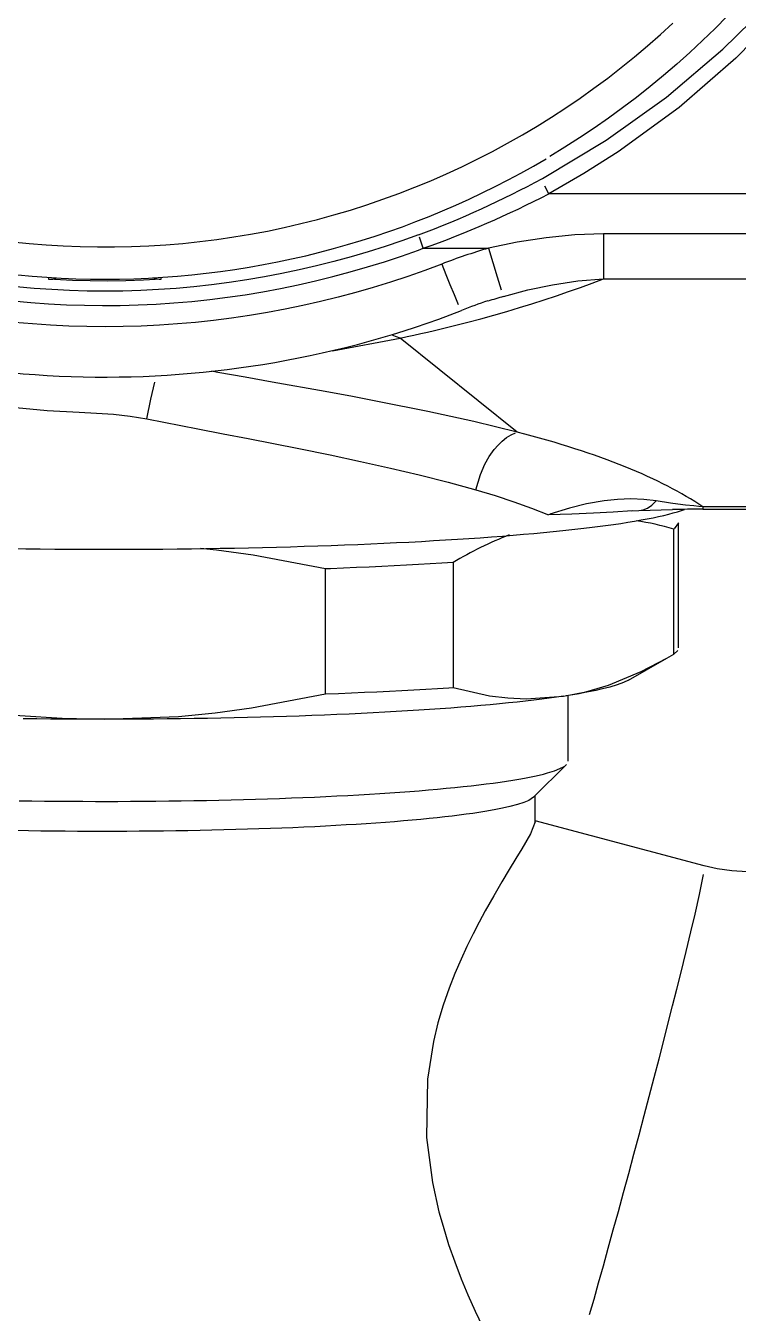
# Model space of a CAD drawing. Header units: millimetres. Extents: x 441156 to 441876, y 4514765 to 4515211.
# Drawn here: x 441489.5925 to 441489.6733, y 4515046.7742 to 4515046.9202 of the extents above; entities that cross this region are included whole.
import ezdxf

# ---------------------------------------------------------------- set-up
doc = ezdxf.new("R2010")
doc.units = ezdxf.units.MM
doc.layers.add('Terminale_sfiato', color=7, linetype='Continuous')

msp = doc.modelspace()

# ---------------------------------------------------------------- linework, layer by layer
at = {"layer": 'Terminale_sfiato', "color": 254, "linetype": 'Continuous'}
for p, q in [((441489.7795003175, 4515046.901143648), (441489.6517955023, 4515046.901143648)), ((441489.6922559945, 4515046.896592384), (441489.6579998803, 4515046.896592384)), ((441489.6579998803, 4515046.896592384), (441489.6579998803, 4515046.891498951)), ((441489.6375668214, 4515046.894966393), (441489.6449543486, 4515046.894966393)), ((441489.5950799588, 4515046.891691867), (441489.5951203015, 4515046.89145268)), ((441489.6078803334, 4515046.89145268), (441489.6079209477, 4515046.891693478)), ((441489.6579998803, 4515046.891498951), (441489.6922559945, 4515046.891498951)), ((441489.6272672226, 4515046.883352377), (441489.6349467455, 4515046.884778875)), ((441489.6481997188, 4515046.874109318), (441489.6349467455, 4515046.884778875)), ((441489.6612113079, 4515046.865191001), (441489.6619832804, 4515046.865238634)), ((441489.6619794672, 4515046.865238423), (441489.6658052841, 4515046.865343518)), ((441489.6922559945, 4515046.865657832), (441489.669223725, 4515046.865657832)), ((441489.669223725, 4515046.865657832), (441489.669223725, 4515046.865384911)), ((441489.669223725, 4515046.865384736), (441489.6922559945, 4515046.865384736)), ((441489.6659618417, 4515046.848950733), (441489.6659618417, 4515046.863123095)), ((441489.6665003175, 4515046.849678429), (441489.6665003175, 4515046.86385079)), ((441489.6265003175, 4515046.844449084), (441489.6265003175, 4515046.858621445)), ((441489.6409618417, 4515046.859349141), (441489.6409618417, 4515046.84517678)), ((441489.6608074328, 4515046.846010235), (441489.6651649751, 4515046.848487547)), ((441489.6651527997, 4515046.848480625), (441489.6659618417, 4515046.848950733)), ((441489.6540003175, 4515046.836840715), (441489.6540003175, 4515046.844271017)), ((441489.6500633864, 4515046.83273326), (441489.6537990071, 4515046.836440396)), ((441489.6502503175, 4515046.829942623), (441489.6502503175, 4515046.832918766)), ((441489.6693944513, 4515046.824960324), (441489.6502503175, 4515046.830070459))]:
    msp.add_line(p, q, dxfattribs=at)
for points in [[(441489.651063991, 4515046.902885257, 0), (441489.6582904953, 4515046.907210668, 0), (441489.6651184475, 4515046.912109551, 0), (441489.6715036042, 4515046.917550694, 0), (441489.674727102, 4515046.920676546, 0), (441489.6778114525, 4515046.923949367, 0), (441489.6831497673, 4515046.930403383, 0), (441489.6879260184, 4515046.937286909, 0), (441489.6921066037, 4515046.944557013, 0), (441489.6940912582, 4515046.948596622, 0), (441489.6958950803, 4515046.952734915, 0), (441489.6987257141, 4515046.960586094, 0), (441489.7008895829, 4515046.968665742, 0), (441489.7023689679, 4515046.976917764, 0), (441489.7028766616, 4515046.981403311, 0), (441489.7031821342, 4515046.985921875, 0), (441489.7032165412, 4515046.994096718, 0), (441489.7025802637, 4515047.002317268, 0), (441489.7012816431, 4515047.010440067, 0), (441489.7012286028, 4515047.010701324, 0)], [(441489.6720109796, 4515046.921296574, 0), (441489.6706216457, 4515046.919891392, 0), (441489.6692040999, 4515046.918514457, 0), (441489.6677589205, 4515046.91716633, 0), (441489.6662866974, 4515046.915847562, 0), (441489.6647880317, 4515046.914558692, 0), (441489.6632635349, 4515046.913300246, 0), (441489.6617138293, 4515046.912072737, 0), (441489.6601395473, 4515046.910876665, 0), (441489.6585413315, 4515046.90971252, 0), (441489.6569198343, 4515046.908580777, 0), (441489.6552757176, 4515046.907481898, 0), (441489.6536096521, 4515046.90641633, 0), (441489.6519223182, 4515046.905384508, 0), (441489.6514957774, 4515046.90513101, 0)], [(441489.6789369431, 4515046.922598896, 0), (441489.6729884142, 4515046.916504974, 0), (441489.6665439553, 4515046.910924335, 0), (441489.6596451491, 4515046.905892157, 0), (441489.6557755687, 4515046.903432087, 0), (441489.6517955023, 4515046.901143648, 0)], [(441489.5909728415, 4515046.895696387, 0), (441489.5929018261, 4515046.895499861, 0), (441489.5948344695, 4515046.895343014, 0), (441489.5967699494, 4515046.895225913, 0), (441489.5987074422, 4515046.895148609, 0), (441489.6006461234, 4515046.895111134, 0), (441489.6025851681, 4515046.895113504, 0), (441489.6045237512, 4515046.895155719, 0), (441489.6064610477, 4515046.895237759, 0), (441489.6083962333, 4515046.895359591, 0), (441489.6103284846, 4515046.895521161, 0), (441489.6122569793, 4515046.895722402, 0), (441489.6141808968, 4515046.895963229, 0), (441489.6160994185, 4515046.896243538, 0), (441489.6180117279, 4515046.89656321, 0), (441489.6199170115, 4515046.89692211, 0), (441489.6218144583, 4515046.897320083, 0), (441489.623703261, 4515046.897756962, 0), (441489.625582616, 4515046.89823256, 0), (441489.6274517234, 4515046.898746675, 0), (441489.6293097879, 4515046.899299088, 0), (441489.631156019, 4515046.899889564, 0), (441489.632989631, 4515046.900517852, 0), (441489.6348098436, 4515046.901183684, 0), (441489.6366158823, 4515046.901886778, 0), (441489.6384069786, 4515046.902626833, 0), (441489.6401823704, 4515046.903403535, 0), (441489.6419413021, 4515046.904216554, 0), (441489.6436830254, 4515046.905065544, 0), (441489.6454067991, 4515046.905950142, 0), (441489.6471118897, 4515046.906869974, 0), (441489.6487975715, 4515046.907824647, 0), (441489.6504631275, 4515046.908813754, 0), (441489.6521078488, 4515046.909836877, 0), (441489.6537310355, 4515046.910893578, 0), (441489.655331997, 4515046.911983409, 0), (441489.6569100519, 4515046.913105906, 0), (441489.658464529, 4515046.91426059, 0), (441489.6599947665, 4515046.915446971, 0), (441489.6615001134, 4515046.916664544, 0), (441489.6629799293, 4515046.91791279, 0), (441489.6644335843, 4515046.919191179, 0), (441489.6658604598, 4515046.920499166, 0)], [(441489.6517955023, 4515046.901143648, 0), (441489.651769618, 4515046.90118742, 0), (441489.6517437653, 4515046.901231674, 0), (441489.6517179756, 4515046.901276357, 0), (441489.6516922803, 4515046.901321413, 0), (441489.6516667109, 4515046.901366789, 0), (441489.6516412983, 4515046.901412428, 0), (441489.6516160736, 4515046.901458276, 0), (441489.6515910675, 4515046.901504275, 0), (441489.6515663105, 4515046.901550371, 0), (441489.6515418327, 4515046.901596507, 0), (441489.651517664, 4515046.901642627, 0), (441489.6514938337, 4515046.901688674, 0), (441489.6514703711, 4515046.901734593, 0), (441489.6514473045, 4515046.901780328, 0), (441489.6514246622, 4515046.901825822, 0), (441489.6514024716, 4515046.901871021, 0), (441489.65138076, 4515046.90191587, 0), (441489.6513595536, 4515046.901960312, 0), (441489.6513388783, 4515046.902004296, 0), (441489.6513187594, 4515046.902047766, 0), (441489.6512992213, 4515046.902090671, 0), (441489.6512802879, 4515046.902132958, 0), (441489.6512619822, 4515046.902174574, 0), (441489.6512443264, 4515046.902215471, 0), (441489.6512273423, 4515046.902255597, 0), (441489.6512110503, 4515046.902294904, 0), (441489.6511954704, 4515046.902333343, 0), (441489.6511806215, 4515046.902370869, 0), (441489.6511665218, 4515046.902407436, 0), (441489.6511531883, 4515046.902442998, 0), (441489.6511406375, 4515046.902477513, 0), (441489.6511288845, 4515046.902510938, 0), (441489.6511179436, 4515046.902543233, 0), (441489.6511078283, 4515046.902574359, 0), (441489.6510985508, 4515046.902604276, 0), (441489.6510901225, 4515046.90263295, 0), (441489.6510825534, 4515046.902660345, 0), (441489.6510758531, 4515046.902686427, 0), (441489.6510700295, 4515046.902711166, 0), (441489.6510650898, 4515046.90273453, 0), (441489.65106104, 4515046.902756493, 0), (441489.651057885, 4515046.902777025, 0), (441489.6510556287, 4515046.902796103, 0), (441489.6510542738, 4515046.902813703, 0), (441489.651053822, 4515046.902829804, 0), (441489.6510542738, 4515046.902844386, 0), (441489.6510556287, 4515046.902857432, 0), (441489.651057885, 4515046.902868926, 0), (441489.65106104, 4515046.902878853, 0), (441489.651063991, 4515046.902885257, 0)], [(441489.6370421957, 4515046.896494518, 0), (441489.635146692, 4515046.895810709, 0), (441489.6332379429, 4515046.895164499, 0), (441489.6313166996, 4515046.894556142, 0), (441489.6293837184, 4515046.893985878, 0), (441489.6274397603, 4515046.89345393, 0), (441489.6254855905, 4515046.892960508, 0), (441489.6235219786, 4515046.892505808, 0), (441489.6215496973, 4515046.892090007, 0), (441489.6195695231, 4515046.891713269, 0), (441489.6175822357, 4515046.891375743, 0), (441489.6155886172, 4515046.891077561, 0), (441489.6135894526, 4515046.890818842, 0), (441489.6115855289, 4515046.890599686, 0), (441489.6095776349, 4515046.89042018, 0), (441489.6075665611, 4515046.890280395, 0), (441489.6055530992, 4515046.890180386, 0), (441489.6035380418, 4515046.890120191, 0), (441489.6015221822, 4515046.890099836, 0), (441489.5995063141, 4515046.890119327, 0), (441489.5974912309, 4515046.890178657, 0), (441489.595477726, 4515046.890277804, 0), (441489.5934665919, 4515046.890416726, 0), (441489.5914586206, 4515046.890595371, 0)], [(441489.6375668214, 4515046.894966393, 0), (441489.6375485094, 4515046.895015327, 0), (441489.6375119747, 4515046.895113437, 0), (441489.6374757072, 4515046.895211467, 0), (441489.6374577289, 4515046.895260302, 0), (441489.6374398836, 4515046.895308939, 0), (441489.6374221929, 4515046.895357318, 0), (441489.6374046784, 4515046.89540538, 0), (441489.6373873615, 4515046.895453067, 0), (441489.6373702632, 4515046.895500319, 0), (441489.6373534044, 4515046.895547081, 0), (441489.6373368056, 4515046.895593294, 0), (441489.637320487, 4515046.895638903, 0), (441489.6373044685, 4515046.895683851, 0), (441489.6372887698, 4515046.895728085, 0), (441489.6372734097, 4515046.89577155, 0), (441489.6372584071, 4515046.895814193, 0), (441489.6372437803, 4515046.895855963, 0), (441489.6372295471, 4515046.895896808, 0), (441489.6372157247, 4515046.895936679, 0), (441489.6372023302, 4515046.895975527, 0), (441489.6371893797, 4515046.896013306, 0), (441489.6371768891, 4515046.896049967, 0), (441489.6371648735, 4515046.896085468, 0), (441489.6371533477, 4515046.896119765, 0), (441489.6371423256, 4515046.896152815, 0), (441489.6371318207, 4515046.896184579, 0), (441489.6371218457, 4515046.89621502, 0), (441489.637112413, 4515046.896244098, 0), (441489.6371035338, 4515046.896271777, 0), (441489.637095219, 4515046.896298027, 0), (441489.6370874789, 4515046.896322813, 0), (441489.6370803228, 4515046.896346105, 0), (441489.6370737593, 4515046.896367876, 0), (441489.6370677967, 4515046.896388099, 0), (441489.6370624419, 4515046.896406749, 0), (441489.6370577017, 4515046.896423804, 0), (441489.6370535818, 4515046.896439241, 0), (441489.6370500872, 4515046.896453044, 0), (441489.6370472221, 4515046.896465195, 0), (441489.6370449901, 4515046.896475679, 0), (441489.6370433939, 4515046.896484484, 0), (441489.6370424354, 4515046.896491598, 0), (441489.6370421957, 4515046.896494518, 0)], [(441489.6579998803, 4515046.896592384, 0), (441489.6547384973, 4515046.896481375, 0), (441489.6514771144, 4515046.896162719, 0), (441489.648204558, 4515046.895651657, 0), (441489.6449543486, 4515046.894966393, 0)], [(441489.5910730822, 4515046.889003925, 0), (441489.5930953826, 4515046.88881916, 0), (441489.5951209435, 4515046.888674108, 0), (441489.5971489793, 4515046.888568828, 0), (441489.5991787032, 4515046.888503359, 0), (441489.6012093278, 4515046.888477726, 0), (441489.6032400652, 4515046.88849194, 0), (441489.6052701276, 4515046.888545995, 0), (441489.6072987277, 4515046.88863987, 0), (441489.6093250783, 4515046.88877353, 0), (441489.6113483933, 4515046.888946921, 0), (441489.6133678877, 4515046.889159977, 0), (441489.6153827782, 4515046.889412614, 0), (441489.6173922831, 4515046.889704735, 0), (441489.6193956228, 4515046.890036227, 0), (441489.6213920201, 4515046.890406962, 0), (441489.6233807005, 4515046.890816794, 0), (441489.6253608925, 4515046.891265566, 0), (441489.627331828, 4515046.891753103, 0), (441489.6292927422, 4515046.892279216, 0), (441489.6312428745, 4515046.8928437, 0), (441489.6331814684, 4515046.893446338, 0), (441489.6351077717, 4515046.894086895, 0), (441489.6370210372, 4515046.894765122, 0), (441489.6375668214, 4515046.894966393, 0)], [(441489.6449543486, 4515046.894966393, 0), (441489.6450146688, 4515046.894757907, 0), (441489.6450749155, 4515046.894550338, 0), (441489.6451350153, 4515046.894343941, 0), (441489.645194895, 4515046.894138965, 0), (441489.6452544816, 4515046.893935661, 0), (441489.6453137026, 4515046.893734276, 0), (441489.6453724858, 4515046.893535057, 0), (441489.6454307595, 4515046.893338244, 0), (441489.6454884527, 4515046.893144079, 0), (441489.6455454953, 4515046.892952799, 0), (441489.6456018176, 4515046.892764634, 0), (441489.6456573511, 4515046.892579817, 0), (441489.6457120281, 4515046.892398571, 0), (441489.645765782, 4515046.892221116, 0), (441489.6458185473, 4515046.89204767, 0), (441489.6458702597, 4515046.891878444, 0), (441489.6459208562, 4515046.891713643, 0), (441489.6459702751, 4515046.891553469, 0), (441489.6460184563, 4515046.891398117, 0), (441489.646065341, 4515046.891247776, 0), (441489.6461108722, 4515046.89110263, 0), (441489.6461549943, 4515046.890962854, 0), (441489.6461976536, 4515046.89082862, 0), (441489.6462387982, 4515046.89070009, 0), (441489.6462783778, 4515046.890577422, 0), (441489.6463163443, 4515046.890460765, 0), (441489.6463526515, 4515046.890350261, 0), (441489.646387255, 4515046.890246045, 0), (441489.6464201127, 4515046.890148243, 0), (441489.6464511846, 4515046.890056975, 0), (441489.6464804329, 4515046.889972352, 0), (441489.6465078219, 4515046.889894478, 0), (441489.6465333182, 4515046.889823446, 0), (441489.6465568907, 4515046.889759344, 0), (441489.6465785109, 4515046.88970225, 0), (441489.6465981522, 4515046.889652233, 0), (441489.6466157908, 4515046.889609354, 0), (441489.6466314052, 4515046.889573665, 0), (441489.6466449763, 4515046.889545211, 0), (441489.6466564877, 4515046.889524024, 0), (441489.6466659253, 4515046.889510132, 0), (441489.6466691243, 4515046.889506615, 0)], [(441489.5483604672, 4515046.893756838, 0), (441489.5511719471, 4515046.89181139, 0), (441489.5537546052, 4515046.890151806, 0), (441489.5564829609, 4515046.888522566, 0), (441489.5593733302, 4515046.886927925, 0), (441489.5623640203, 4515046.885412931, 0), (441489.5656561088, 4515046.88389662, 0), (441489.5690897516, 4515046.882476538, 0), (441489.5716141788, 4515046.881533989, 0), (441489.5742037232, 4515046.880653721, 0), (441489.5768553641, 4515046.879841174, 0), (441489.5795645512, 4515046.879101682, 0), (441489.5823271557, 4515046.878440314, 0), (441489.5851373964, 4515046.877861774, 0), (441489.5882542925, 4515046.877329775, 0), (441489.5914125207, 4515046.876906564, 0), (441489.5949744427, 4515046.876567995, 0), (441489.5985626598, 4515046.876373957, 0)], [(441489.6396610413, 4515046.8931819, 0), (441489.637738469, 4515046.892460377, 0), (441489.6358021605, 4515046.891776278, 0), (441489.6338528499, 4515046.891129862, 0), (441489.6318912761, 4515046.890521373, 0), (441489.6299181825, 4515046.889951043, 0), (441489.6279343171, 4515046.889419087, 0), (441489.6259404318, 4515046.888925708, 0), (441489.6239372825, 4515046.888471092, 0), (441489.6219256285, 4515046.888055413, 0), (441489.6199062321, 4515046.887678826, 0), (441489.617879859, 4515046.887341475, 0), (441489.6158472772, 4515046.887043488, 0), (441489.6138092572, 4515046.886784979, 0), (441489.6117665715, 4515046.886566044, 0), (441489.6097199942, 4515046.886386766, 0), (441489.6076703014, 4515046.886247215, 0), (441489.6056182698, 4515046.886147442, 0), (441489.6035646773, 4515046.886087486, 0), (441489.6015103023, 4515046.886067369, 0), (441489.5994559235, 4515046.886087099, 0), (441489.5974023196, 4515046.886146667, 0), (441489.5953502691, 4515046.886246054, 0), (441489.5933005497, 4515046.886385219, 0), (441489.5912539386, 4515046.88656411, 0)], [(441489.6396610413, 4515046.8931819, 0), (441489.6397399208, 4515046.892979646, 0), (441489.6398187042, 4515046.892778303, 0), (441489.6398972954, 4515046.892578114, 0), (441489.639975599, 4515046.892379325, 0), (441489.6400535192, 4515046.892182177, 0), (441489.6401309612, 4515046.89198691, 0), (441489.6402078307, 4515046.891793764, 0), (441489.640284034, 4515046.891602973, 0), (441489.6403594784, 4515046.891414768, 0), (441489.6404340717, 4515046.89122938, 0), (441489.6405077233, 4515046.891047035, 0), (441489.6405803433, 4515046.890867954, 0), (441489.6406518433, 4515046.890692357, 0), (441489.6407221361, 4515046.890520456, 0), (441489.6407911362, 4515046.890352461, 0), (441489.6408587594, 4515046.890188578, 0), (441489.6409249234, 4515046.890029005, 0), (441489.6409895475, 4515046.889873936, 0), (441489.6410525531, 4515046.889723562, 0), (441489.6411138633, 4515046.889578065, 0), (441489.6411734035, 4515046.889437621, 0), (441489.6412311011, 4515046.889302405, 0), (441489.6412868858, 4515046.889172577, 0), (441489.6413406897, 4515046.889048299, 0), (441489.6413924471, 4515046.88892972, 0), (441489.6414420952, 4515046.888816985, 0), (441489.6414895733, 4515046.888710232, 0), (441489.6415348236, 4515046.888609591, 0), (441489.641577791, 4515046.888515184, 0), (441489.6416184231, 4515046.888427126, 0), (441489.6416566704, 4515046.888345526, 0), (441489.6416924864, 4515046.888270481, 0), (441489.6417258274, 4515046.888202083, 0), (441489.6417566528, 4515046.888140417, 0), (441489.641784925, 4515046.888085555, 0), (441489.6418106096, 4515046.888037568, 0), (441489.6418336752, 4515046.887996511, 0), (441489.6418540938, 4515046.887962435, 0), (441489.6418718405, 4515046.887935382, 0), (441489.6418868937, 4515046.887915386, 0), (441489.6418992351, 4515046.887902469, 0), (441489.6419088495, 4515046.887896648, 0), (441489.6419137319, 4515046.887896711, 0)], [(441489.6078803334, 4515046.89145268, 0), (441489.6058691111, 4515046.891346347, 0), (441489.6038561657, 4515046.891279821, 0), (441489.601842291, 4515046.891253132, 0), (441489.5998282815, 4515046.891266291, 0), (441489.5978149315, 4515046.89131929, 0), (441489.595803035, 4515046.89141211, 0), (441489.5951203015, 4515046.89145268, 0)], [(441489.6349467455, 4515046.884778875, 0), (441489.635731036, 4515046.884945102, 0), (441489.6365116757, 4515046.885114674, 0), (441489.6372886047, 4515046.885287542, 0), (441489.6380617649, 4515046.885463653, 0), (441489.6388311, 4515046.88564296, 0), (441489.6395965551, 4515046.885825409, 0), (441489.6403580778, 4515046.886010949, 0), (441489.6411156169, 4515046.886199528, 0), (441489.6418691233, 4515046.886391095, 0), (441489.6426185494, 4515046.886585596, 0), (441489.6441049805, 4515046.88698319, 0), (441489.6455745667, 4515046.887391884, 0), (441489.6470269929, 4515046.88781125, 0), (441489.6484619718, 4515046.88824086, 0), (441489.6498792443, 4515046.888680282, 0), (441489.6512785782, 4515046.889129087, 0), (441489.6526597679, 4515046.889586846, 0), (441489.6540226345, 4515046.890053133, 0), (441489.655367024, 4515046.890527525, 0), (441489.6566928076, 4515046.891009603, 0), (441489.6579998803, 4515046.891498951, 0)], [(441489.6466691243, 4515046.889506615, 0), (441489.6494263039, 4515046.890243866, 0), (441489.6522273648, 4515046.890838727, 0), (441489.6550919824, 4515046.891269417, 0), (441489.6579998803, 4515046.891498951, 0)], [(441489.6349467455, 4515046.884778875, 0), (441489.6345404375, 4515046.884933157, 0), (441489.6341346245, 4515046.885063948, 0), (441489.6338260932, 4515046.885147728, 0)], [(441489.5986165158, 4515046.880432487, 0), (441489.5986170164, 4515046.880229805, 0), (441489.5986170547, 4515046.88002147, 0), (441489.5986166307, 4515046.879807737, 0), (441489.598615745, 4515046.879588866, 0), (441489.5986143985, 4515046.879365123, 0), (441489.598612593, 4515046.879136782, 0), (441489.5986103307, 4515046.878904121, 0), (441489.5986076142, 4515046.878667423, 0), (441489.598604447, 4515046.878426976, 0), (441489.5986008329, 4515046.878183072, 0), (441489.5985967762, 4515046.877936011, 0), (441489.5985922819, 4515046.877686093, 0), (441489.5985873555, 4515046.87743362, 0), (441489.5985820031, 4515046.877178904, 0), (441489.598576231, 4515046.876922252, 0), (441489.5985700464, 4515046.876663976, 0), (441489.5985634568, 4515046.876404394, 0), (441489.5985626598, 4515046.876373957, 0)], [(441489.6062424244, 4515046.875617126, 0), (441489.6062899243, 4515046.875873022, 0), (441489.6063380057, 4515046.876127652, 0), (441489.6063866101, 4515046.876380708, 0), (441489.6064356783, 4515046.87663188, 0), (441489.6064851503, 4515046.876880863, 0), (441489.606534966, 4515046.877127352, 0), (441489.6065850648, 4515046.877371049, 0), (441489.6066353854, 4515046.877611656, 0), (441489.6066858667, 4515046.877848879, 0), (441489.6067364471, 4515046.87808243, 0), (441489.606787065, 4515046.878312024, 0), (441489.6068376589, 4515046.878537382, 0), (441489.6068881668, 4515046.878758228, 0), (441489.6069385274, 4515046.878974295, 0), (441489.6069886793, 4515046.879185318, 0), (441489.6070385614, 4515046.879391041, 0), (441489.607088113, 4515046.879591213, 0), (441489.6071372736, 4515046.879785589, 0), (441489.6071859833, 4515046.879973934, 0), (441489.6072341829, 4515046.880156017, 0), (441489.6072818136, 4515046.880331618, 0), (441489.6073288173, 4515046.880500521, 0), (441489.607335595, 4515046.880524506, 0)], [(441489.6481997188, 4515046.874109318, 0), (441489.6432908225, 4515046.875313979, 0), (441489.638072486, 4515046.87646267, 0), (441489.6325791108, 4515046.877569394, 0), (441489.6295389925, 4515046.878149853, 0), (441489.6264372886, 4515046.87872522, 0), (441489.6204464837, 4515046.879804718, 0), (441489.6173779275, 4515046.88034873, 0), (441489.6143056426, 4515046.880891706, 0), (441489.6135703154, 4515046.881021744, 0)], [(441489.5985626598, 4515046.876373957, 0), (441489.5986665576, 4515046.876370419, 0), (441489.6005605599, 4515046.876283837, 0), (441489.602454964, 4515046.876143387, 0), (441489.6043538784, 4515046.875928613, 0), (441489.6062424244, 4515046.875617126, 0)], [(441489.6062424244, 4515046.875617126, 0), (441489.6120238088, 4515046.874494549, 0), (441489.6148986222, 4515046.873939775, 0), (441489.617721311, 4515046.873393293, 0), (441489.6234502731, 4515046.872264906, 0), (441489.627002851, 4515046.871540865, 0), (441489.6304685271, 4515046.870806241, 0), (441489.6338611504, 4515046.87005017, 0), (441489.6370926165, 4515046.869285501, 0), (441489.6403868185, 4515046.86844845, 0), (441489.6435363743, 4515046.867579249, 0)], [(441489.6435363743, 4515046.867579249, 0), (441489.6435921862, 4515046.867834796, 0), (441489.6436536117, 4515046.86808925, 0), (441489.6437205759, 4515046.868342301, 0), (441489.6437929973, 4515046.868593639, 0), (441489.6438707876, 4515046.868842958, 0), (441489.6439538519, 4515046.869089956, 0), (441489.6440420893, 4515046.869334331, 0), (441489.6441353921, 4515046.869575785, 0), (441489.6442336466, 4515046.869814023, 0), (441489.6443367332, 4515046.870048758, 0), (441489.6444445263, 4515046.8702797, 0), (441489.6445568944, 4515046.87050657, 0), (441489.6446737009, 4515046.870729092, 0), (441489.6447948031, 4515046.870946992, 0), (441489.6449200538, 4515046.871160008, 0), (441489.6450493002, 4515046.871367879, 0), (441489.6451823849, 4515046.871570352, 0), (441489.6453191458, 4515046.871767178, 0), (441489.6454594163, 4515046.871958121, 0), (441489.6456030253, 4515046.872142946, 0), (441489.645749798, 4515046.872321429, 0), (441489.6458995556, 4515046.872493351, 0), (441489.6460521156, 4515046.872658504, 0), (441489.646207292, 4515046.872816687, 0), (441489.646364896, 4515046.872967705, 0), (441489.6465247354, 4515046.873111377, 0), (441489.6466866155, 4515046.873247525, 0), (441489.6468503391, 4515046.873375986, 0), (441489.6470157068, 4515046.873496601, 0), (441489.6471825169, 4515046.873609224, 0), (441489.6473505663, 4515046.87371372, 0), (441489.6475196504, 4515046.873809958, 0), (441489.6476895629, 4515046.873897823, 0), (441489.6478600971, 4515046.873977207, 0), (441489.648031045, 4515046.874048013, 0), (441489.6481997188, 4515046.874109318, 0)], [(441489.669223725, 4515046.865657832, 0), (441489.6687783826, 4515046.865954536, 0), (441489.6683191645, 4515046.866249762, 0), (441489.6678460729, 4515046.866543454, 0), (441489.6673591118, 4515046.866835555, 0), (441489.6668582874, 4515046.867126007, 0), (441489.6663436076, 4515046.867414751, 0), (441489.6658150831, 4515046.867701727, 0), (441489.6652727267, 4515046.867986875, 0), (441489.6647165537, 4515046.868270133, 0), (441489.6641465824, 4515046.868551439, 0), (441489.663562834, 4515046.868830729, 0), (441489.6629653329, 4515046.86910794, 0), (441489.6623541064, 4515046.869383006, 0), (441489.6617291857, 4515046.869655862, 0), (441489.6610906054, 4515046.869926441, 0), (441489.6604384041, 4515046.870194673, 0), (441489.6597726243, 4515046.870460492, 0), (441489.6590933125, 4515046.870723828, 0), (441489.6584005198, 4515046.87098461, 0), (441489.6576943018, 4515046.871242769, 0), (441489.6569747188, 4515046.871498232, 0), (441489.6562418361, 4515046.871750927, 0), (441489.6554957239, 4515046.872000781, 0), (441489.6547364577, 4515046.87224772, 0), (441489.6539641186, 4515046.872491671, 0), (441489.653178793, 4515046.872732558, 0), (441489.6523805733, 4515046.872970308, 0), (441489.6515695578, 4515046.873204843, 0), (441489.6507458508, 4515046.873436088, 0), (441489.649909563, 4515046.873663967, 0), (441489.6490608111, 4515046.873888402, 0), (441489.6481997188, 4515046.874109318, 0)], [(441489.6435363743, 4515046.867579249, 0), (441489.6457183158, 4515046.866921875, 0), (441489.6478166645, 4515046.866233259, 0), (441489.6498352739, 4515046.86551218, 0), (441489.651763293, 4515046.864762557, 0)], [(441489.6639575342, 4515046.866319, 0), (441489.6625456334, 4515046.866480709, 0), (441489.6610846895, 4515046.866545368, 0), (441489.6595725046, 4515046.866503172, 0), (441489.6580481862, 4515046.866351808, 0), (441489.6560703864, 4515046.86599739, 0), (441489.6541467625, 4515046.865506415, 0), (441489.6519052857, 4515046.864808838, 0), (441489.651763293, 4515046.864762557, 0)], [(441489.6619806745, 4515046.865238251, 0), (441489.6621086844, 4515046.865246058, 0), (441489.6622362997, 4515046.865261468, 0), (441489.662363365, 4515046.86528446, 0), (441489.6624897256, 4515046.865315005, 0), (441489.6626152273, 4515046.865353069, 0), (441489.6627397175, 4515046.865398603, 0), (441489.6628630442, 4515046.865451554, 0), (441489.6629850575, 4515046.865511855, 0), (441489.6631056085, 4515046.865579434, 0), (441489.6632245504, 4515046.865654208, 0), (441489.6633417382, 4515046.865736086, 0), (441489.6634570293, 4515046.865824969, 0), (441489.6635702831, 4515046.865920748, 0), (441489.6636813617, 4515046.866023306, 0), (441489.6637901297, 4515046.866132518, 0), (441489.6638964546, 4515046.866248252, 0), (441489.6639575342, 4515046.866319, 0)], [(441489.669223725, 4515046.865657832, 0), (441489.6689952326, 4515046.865676576, 0), (441489.6687721339, 4515046.865696413, 0), (441489.6685548396, 4515046.865717038, 0), (441489.6682321182, 4515046.865749764, 0), (441489.6679359305, 4515046.865781762, 0), (441489.6672948368, 4515046.865856452, 0), (441489.6664115631, 4515046.865968959, 0), (441489.6655723577, 4515046.866083843, 0), (441489.6639575342, 4515046.866319, 0)], [(441489.6015003175, 4515046.860843544, 0), (441489.603143333, 4515046.860845286, 0), (441489.6047853748, 4515046.860850515, 0), (441489.6064254701, 4515046.860859226, 0), (441489.6080626468, 4515046.860871412, 0), (441489.6096959349, 4515046.860887068, 0), (441489.6113243665, 4515046.860906186, 0), (441489.6129469767, 4515046.860928751, 0), (441489.6145628039, 4515046.860954752, 0), (441489.6161708907, 4515046.860984174, 0), (441489.6177702842, 4515046.861016998, 0), (441489.6193600364, 4515046.861053206, 0), (441489.6209392056, 4515046.861092775, 0), (441489.6225068559, 4515046.861135683, 0), (441489.6240620583, 4515046.861181905, 0), (441489.6256038913, 4515046.861231411, 0), (441489.6271314412, 4515046.861284174, 0), (441489.6286438029, 4515046.861340161, 0), (441489.6301400801, 4515046.861399341, 0), (441489.6316193863, 4515046.861461678, 0), (441489.6330808448, 4515046.861527134, 0), (441489.6345235895, 4515046.861595671, 0), (441489.6359467657, 4515046.861667248, 0), (441489.6373495299, 4515046.861741824, 0), (441489.6387310509, 4515046.861819353, 0), (441489.6400905101, 4515046.86189979, 0), (441489.6414271019, 4515046.861983088, 0), (441489.6427400342, 4515046.862069196, 0), (441489.6440285291, 4515046.862158065, 0), (441489.645291823, 4515046.86224964, 0), (441489.6465291674, 4515046.862343868, 0), (441489.6477398289, 4515046.862440693, 0), (441489.6489230904, 4515046.862540058, 0), (441489.6500782504, 4515046.862641904, 0), (441489.6512046246, 4515046.86274617, 0), (441489.6523015455, 4515046.862852795, 0), (441489.6533683631, 4515046.862961715, 0), (441489.6544044452, 4515046.863072867, 0), (441489.6554091779, 4515046.863186182, 0), (441489.6563819658, 4515046.863301597, 0), (441489.6573222324, 4515046.86341904, 0), (441489.6582294206, 4515046.863538444, 0), (441489.6591029928, 4515046.863659737, 0), (441489.6599424313, 4515046.863782847, 0), (441489.6607472388, 4515046.863907701, 0), (441489.6615169382, 4515046.864034226, 0), (441489.6622510736, 4515046.864162346, 0), (441489.6629492099, 4515046.864291986, 0), (441489.6636109334, 4515046.864423069, 0), (441489.664235852, 4515046.864555516, 0), (441489.6648235953, 4515046.86468925, 0), (441489.6653738151, 4515046.864824192, 0), (441489.6658861853, 4515046.86496026, 0), (441489.6663604024, 4515046.865097375, 0), (441489.6667961853, 4515046.865235455, 0), (441489.6671706284, 4515046.865366088, 0)], [(441489.6612183937, 4515046.865194367, 0), (441489.6610670915, 4515046.865182541, 0), (441489.659065194, 4515046.865047174, 0), (441489.6568500165, 4515046.864933126, 0), (441489.654408703, 4515046.864838463, 0), (441489.651763293, 4515046.864762557, 0)], [(441489.6665003175, 4515046.86385079, 0), (441489.6664803183, 4515046.863710269, 0), (441489.6664203329, 4515046.863569834, 0), (441489.6663203983, 4515046.863429573, 0), (441489.6661805759, 4515046.86328957, 0), (441489.6660009518, 4515046.863149914, 0), (441489.6659618417, 4515046.863123095, 0)], [(441489.5909227331, 4515046.860916226, 0), (441489.5925485839, 4515046.860895507, 0), (441489.5941797392, 4515046.860878244, 0), (441489.5958152324, 4515046.860864446, 0), (441489.5974540945, 4515046.860854123, 0), (441489.5990953543, 4515046.860847279, 0), (441489.6007380391, 4515046.860843919, 0), (441489.6015003175, 4515046.860843544, 0)], [(441489.6265003175, 4515046.858621445, 0), (441489.6182985466, 4515046.860170249, 0), (441489.6141516886, 4515046.860738409, 0), (441489.6123099875, 4515046.860941634, 0)], [(441489.6409618417, 4515046.859349141, 0), (441489.6396685288, 4515046.859265216, 0), (441489.6383517287, 4515046.859184111, 0), (441489.6370122517, 4515046.85910588, 0), (441489.635650922, 4515046.859030568, 0), (441489.6342685774, 4515046.858958223, 0), (441489.6328660684, 4515046.858888888, 0), (441489.6314442582, 4515046.858822606, 0), (441489.6300040217, 4515046.858759418, 0), (441489.6285462451, 4515046.858699364, 0), (441489.6270718255, 4515046.858642479, 0), (441489.6265003175, 4515046.858621445, 0)], [(441489.6659618417, 4515046.848950733, 0), (441489.6661491105, 4515046.849090314, 0), (441489.6662965969, 4515046.849230257, 0), (441489.6664042103, 4515046.849370476, 0), (441489.6664718843, 4515046.849510883, 0), (441489.6664995773, 4515046.849651394, 0), (441489.6665003175, 4515046.849678429, 0)], [(441489.6534618417, 4515046.84418799, 0), (441489.6559984576, 4515046.844694053, 0), (441489.6585350735, 4515046.845443795, 0), (441489.6622595501, 4515046.846969364, 0), (441489.6651527997, 4515046.848480625, 0)], [(441489.6608074328, 4515046.846010235, 0), (441489.6605529323, 4515046.845877051, 0), (441489.660259065, 4515046.845744484, 0), (441489.6599260269, 4515046.845612623, 0), (441489.65955404, 4515046.845481555, 0), (441489.6591433522, 4515046.845351367, 0), (441489.6586942372, 4515046.845222147, 0), (441489.6582069946, 4515046.845093981, 0), (441489.6576819491, 4515046.844966955, 0), (441489.6571194508, 4515046.844841151, 0), (441489.6565198746, 4515046.844716655, 0), (441489.6558836201, 4515046.84459355, 0), (441489.6552111118, 4515046.844471917, 0), (441489.6545027976, 4515046.844351838, 0), (441489.65375915, 4515046.844233394, 0), (441489.6534618417, 4515046.84418799, 0)], [(441489.5765003175, 4515046.844449084, 0), (441489.5841233107, 4515046.842991458, 0), (441489.5918538875, 4515046.842016473, 0), (441489.5966670022, 4515046.841685104, 0), (441489.6015003175, 4515046.841573318, 0)], [(441489.6015003175, 4515046.841573318, 0), (441489.6098336508, 4515046.841904571, 0), (441489.6140003175, 4515046.842314261, 0), (441489.6181160856, 4515046.842872131, 0), (441489.6265003175, 4515046.844449084, 0)], [(441489.6534618417, 4515046.84418799, 0), (441489.652670006, 4515046.844071942, 0), (441489.6518440585, 4515046.843957715, 0), (441489.6509845499, 4515046.843845383, 0), (441489.6500920532, 4515046.843735024, 0), (441489.6491671634, 4515046.84362671, 0), (441489.648210497, 4515046.843520512, 0), (441489.6472226918, 4515046.843416503, 0), (441489.6462044063, 4515046.84331475, 0), (441489.6451563193, 4515046.843215324, 0), (441489.6440791295, 4515046.843118289, 0), (441489.642973555, 4515046.843023709, 0), (441489.6418403328, 4515046.842931649, 0), (441489.6406802185, 4515046.84284217, 0), (441489.6394939852, 4515046.842755331, 0), (441489.638282424, 4515046.842671189, 0), (441489.6370463422, 4515046.842589802, 0), (441489.6357865643, 4515046.842511224, 0), (441489.6345039296, 4515046.842435506, 0), (441489.6331992936, 4515046.8423627, 0), (441489.6318735257, 4515046.842292854, 0), (441489.63052751, 4515046.842226014, 0), (441489.6291621435, 4515046.842162224, 0), (441489.6277783366, 4515046.842101528, 0), (441489.6263770118, 4515046.842043967, 0), (441489.6249591031, 4515046.841989578, 0), (441489.6235255559, 4515046.841938397, 0), (441489.6220773259, 4515046.841890459, 0), (441489.6206153784, 4515046.841845796, 0), (441489.6191406882, 4515046.841804436, 0), (441489.6176542381, 4515046.84176641, 0), (441489.6161570192, 4515046.84173174, 0), (441489.6146500295, 4515046.841700451, 0), (441489.6131342738, 4515046.841672563, 0), (441489.6116107624, 4515046.841648095, 0), (441489.610080511, 4515046.841627064, 0), (441489.6085445397, 4515046.841609483, 0), (441489.6070038724, 4515046.841595363, 0), (441489.6054595363, 4515046.841584715, 0), (441489.6039125608, 4515046.841577546, 0), (441489.6023639772, 4515046.84157386, 0), (441489.6015003175, 4515046.841573318, 0)], [(441489.6265003175, 4515046.844449084, 0), (441489.6279808992, 4515046.84450474, 0), (441489.6294451857, 4515046.844563579, 0), (441489.6308922761, 4515046.844625565, 0), (441489.6323212798, 4515046.844690662, 0), (441489.6337313175, 4515046.844758826, 0), (441489.6351215215, 4515046.844830019, 0), (441489.6364910363, 4515046.844904196, 0), (441489.6378390192, 4515046.844981309, 0), (441489.6391646407, 4515046.845061313, 0), (441489.6404670851, 4515046.845144159, 0), (441489.6409618417, 4515046.84517678, 0)], [(441489.6409618417, 4515046.84517678, 0), (441489.6450627272, 4515046.844247038, 0), (441489.6471361562, 4515046.843991879, 0), (441489.6492081462, 4515046.843891026, 0), (441489.6534618417, 4515046.84418799, 0)], [(441489.6015003175, 4515046.841573318, 0), (441489.5999512855, 4515046.841575061, 0), (441489.5984032862, 4515046.841580288, 0), (441489.5968573515, 4515046.841588998, 0), (441489.595314512, 4515046.841601184, 0), (441489.5937757961, 4515046.841616835, 0), (441489.5922422298, 4515046.841635945, 0)], [(441489.6537990071, 4515046.836440396, 0), (441489.6539058527, 4515046.836566349, 0), (441489.6539727722, 4515046.836692512, 0), (441489.6539997147, 4515046.836818788, 0), (441489.6540003175, 4515046.836840715, 0)], [(441489.6015003175, 4515046.832265039, 0), (441489.6029492827, 4515046.832266782, 0), (441489.6043971439, 4515046.83227201, 0), (441489.6058427981, 4515046.832280719, 0), (441489.607285144, 4515046.832292901, 0), (441489.6087230825, 4515046.832308549, 0), (441489.6101555183, 4515046.832327649, 0), (441489.6115813599, 4515046.832350188, 0), (441489.6129995211, 4515046.832376148, 0), (441489.6144089215, 4515046.832405508, 0), (441489.6158084872, 4515046.832438249, 0), (441489.6171971519, 4515046.832474343, 0), (441489.6185738577, 4515046.832513765, 0), (441489.6199375557, 4515046.832556482, 0), (441489.621287207, 4515046.832602465, 0), (441489.6226217832, 4515046.832651675, 0), (441489.6239402677, 4515046.832704077, 0), (441489.6252416559, 4515046.832759631, 0), (441489.6265249563, 4515046.832818294, 0), (441489.6277891913, 4515046.832880021, 0), (441489.6290333975, 4515046.832944767, 0), (441489.6302566272, 4515046.83301248, 0), (441489.6314579483, 4515046.83308311, 0), (441489.6326364457, 4515046.833156602, 0), (441489.6337912214, 4515046.833232902, 0), (441489.6349213957, 4515046.83331195, 0), (441489.6360261076, 4515046.833393686, 0), (441489.6371045153, 4515046.833478049, 0), (441489.6381557974, 4515046.833564974, 0), (441489.6391791527, 4515046.833654394, 0), (441489.6401738018, 4515046.833746242, 0), (441489.6411389867, 4515046.833840448, 0), (441489.6420739722, 4515046.83393694, 0), (441489.6429780459, 4515046.834035643, 0), (441489.6438505191, 4515046.834136484, 0), (441489.6446907269, 4515046.834239385, 0), (441489.6454980294, 4515046.834344268, 0), (441489.6462718113, 4515046.834451053, 0), (441489.6470114833, 4515046.834559659, 0), (441489.6477164818, 4515046.834670002, 0), (441489.6483862696, 4515046.834781999, 0), (441489.6490203365, 4515046.834895564, 0), (441489.6496181993, 4515046.835010612, 0), (441489.6501794027, 4515046.835127054, 0), (441489.650703519, 4515046.835244802, 0), (441489.651190149, 4515046.835363764, 0), (441489.6516389218, 4515046.835483854, 0), (441489.6520494956, 4515046.835604976, 0), (441489.6524215576, 4515046.83572704, 0), (441489.6527548243, 4515046.835849952, 0), (441489.6530490418, 4515046.835973619, 0), (441489.6533039859, 4515046.836097946, 0), (441489.6535194626, 4515046.83622284, 0), (441489.6536953074, 4515046.836348204, 0), (441489.6537990071, 4515046.836440396, 0)], [(441489.6500633864, 4515046.83273326, 0), (441489.6499213084, 4515046.832612189, 0), (441489.6497395026, 4515046.832491521, 0), (441489.6495181178, 4515046.832371357, 0), (441489.6492573359, 4515046.832251795, 0), (441489.6489573707, 4515046.832132933, 0), (441489.6486184684, 4515046.832014868, 0), (441489.6482409071, 4515046.831897698, 0), (441489.6478249964, 4515046.831781519, 0), (441489.6473710778, 4515046.831666425, 0), (441489.6468795235, 4515046.831552511, 0), (441489.6463507369, 4515046.831439872, 0), (441489.6457851518, 4515046.831328599, 0), (441489.6451832324, 4515046.831218783, 0), (441489.6445454723, 4515046.831110514, 0), (441489.643872395, 4515046.831003882, 0), (441489.6431645527, 4515046.830898974, 0), (441489.642422526, 4515046.830795876, 0), (441489.641646924, 4515046.830694672, 0), (441489.6408383827, 4515046.830595446, 0), (441489.6399975658, 4515046.830498279, 0), (441489.6391251629, 4515046.830403251, 0), (441489.63822189, 4515046.83031044, 0), (441489.6372884882, 4515046.830219921, 0), (441489.6363257231, 4515046.830131769, 0), (441489.6353343849, 4515046.830046057, 0), (441489.6343152868, 4515046.829962854, 0), (441489.6332692649, 4515046.82988223, 0), (441489.6321971776, 4515046.82980425, 0), (441489.6310999044, 4515046.829728978, 0), (441489.6299783456, 4515046.829656475, 0), (441489.6288334214, 4515046.829586803, 0), (441489.6276660712, 4515046.829520017, 0), (441489.6264772528, 4515046.829456172, 0), (441489.6252679416, 4515046.82939532, 0), (441489.6240391296, 4515046.829337513, 0), (441489.6227918253, 4515046.829282797, 0), (441489.6215270519, 4515046.829231217, 0), (441489.6202458472, 4515046.829182815, 0), (441489.6189492623, 4515046.829137631, 0), (441489.617638361, 4515046.829095702, 0), (441489.616314219, 4515046.829057062, 0), (441489.6149779225, 4515046.829021744, 0), (441489.6136305681, 4515046.828989776, 0), (441489.6122732612, 4515046.828961184, 0), (441489.6109071154, 4515046.828935993, 0), (441489.6095332516, 4515046.828914221, 0), (441489.608152797, 4515046.828895889, 0), (441489.6067668843, 4515046.828881009, 0), (441489.6053766505, 4515046.828869596, 0), (441489.6039832362, 4515046.828861658, 0), (441489.6025877848, 4515046.8288572, 0), (441489.6011914412, 4515046.828856228, 0), (441489.599795351, 4515046.828858742, 0), (441489.5984006597, 4515046.82886474, 0), (441489.5970085115, 4515046.828874217, 0), (441489.5956200488, 4515046.828887166, 0), (441489.5942364106, 4515046.828903574, 0), (441489.5928587322, 4515046.82892343, 0), (441489.5914881441, 4515046.828946716, 0)], [(441489.5917986392, 4515046.832343845, 0), (441489.5932263449, 4515046.83232222, 0), (441489.5946603544, 4515046.832304039, 0), (441489.596099575, 4515046.832289315, 0), (441489.5975429103, 4515046.832278057, 0), (441489.5989892605, 4515046.832270276, 0), (441489.6004375239, 4515046.832265977, 0), (441489.6015003175, 4515046.832265039, 0)], [(441489.6502503175, 4515046.82995099, 0), (441489.6502355161, 4515046.829827342, 0), (441489.6501554975, 4515046.829564557, 0), (441489.6500062186, 4515046.82921267, 0), (441489.6496989681, 4515046.828601823, 0), (441489.6492721435, 4515046.827832099, 0), (441489.6487235885, 4515046.826891884, 0), (441489.648066872, 4515046.82579334, 0), (441489.6473148582, 4515046.824542906, 0), (441489.6464790432, 4515046.823141198, 0), (441489.6455627011, 4515046.821570412, 0), (441489.6445937017, 4515046.819849282, 0), (441489.6439062538, 4515046.818577228, 0), (441489.6432118008, 4515046.817236532, 0), (441489.6425163266, 4515046.815823074, 0), (441489.6418434852, 4515046.814369414, 0), (441489.6411531735, 4515046.812762368, 0), (441489.6404955416, 4515046.811083307, 0), (441489.6398277167, 4515046.809164412, 0), (441489.6392308666, 4515046.807164683, 0), (441489.6387158913, 4515046.80506179, 0), (441489.6384972877, 4515046.803982573, 0), (441489.638308192, 4515046.8028927, 0), (441489.6380309419, 4515046.800763583, 0), (441489.6378735444, 4515046.798601719, 0), (441489.637839966, 4515046.796389614, 0), (441489.6379320177, 4515046.79417732, 0), (441489.6380878974, 4515046.792454647, 0), (441489.6383121465, 4515046.790749826, 0), (441489.6386001681, 4515046.789062213, 0), (441489.6389372131, 4515046.787436875, 0), (441489.639346383, 4515046.785749732, 0), (441489.6398027812, 4515046.784098543, 0), (441489.640443725, 4515046.782045452, 0), (441489.6411379371, 4515046.780057575, 0), (441489.6418755932, 4515046.778132712, 0), (441489.6426278416, 4515046.776316728, 0), (441489.643441663, 4515046.774481128, 0), (441489.6442644219, 4515046.772734897, 0)], [(441489.6886576354, 4515046.830132945, 0), (441489.6880763613, 4515046.829573454, 0), (441489.6870373317, 4515046.828677899, 0), (441489.6858775059, 4515046.82781356, 0), (441489.6846195967, 4515046.827013251, 0), (441489.6832808654, 4515046.826297308, 0), (441489.6818754677, 4515046.825678951, 0), (441489.6804158549, 4515046.825167187, 0), (441489.6789135257, 4515046.824768328, 0), (441489.6773794497, 4515046.82448682, 0), (441489.6758243003, 4515046.824325676, 0), (441489.6742585726, 4515046.824286736, 0), (441489.6725349042, 4515046.824386124, 0), (441489.6708477199, 4515046.824629953, 0), (441489.6693945634, 4515046.824960294, 0)], [(441489.6564105725, 4515046.774078684, 0), (441489.6566591034, 4515046.774950043, 0), (441489.6569129385, 4515046.775844076, 0), (441489.6571717684, 4515046.776759692, 0), (441489.657435278, 4515046.777695777, 0), (441489.6577031461, 4515046.778651189, 0), (441489.6579750464, 4515046.779624765, 0), (441489.6582506477, 4515046.780615319, 0), (441489.6585296141, 4515046.781621643, 0), (441489.6588116057, 4515046.782642513, 0), (441489.6590962791, 4515046.783676683, 0), (441489.6593832873, 4515046.784722894, 0), (441489.6596722808, 4515046.785779872, 0), (441489.6599629073, 4515046.786846328, 0), (441489.6602548129, 4515046.787920963, 0), (441489.6605476418, 4515046.789002469, 0), (441489.6608410373, 4515046.790089526, 0), (441489.661134642, 4515046.791180812, 0), (441489.6614280982, 4515046.792274996, 0), (441489.6617210482, 4515046.793370745, 0), (441489.6620131353, 4515046.794466725, 0), (441489.6623040035, 4515046.7955616, 0), (441489.6625932984, 4515046.796654035, 0), (441489.6628806677, 4515046.797742701, 0), (441489.663165761, 4515046.79882627, 0), (441489.6634482313, 4515046.799903424, 0), (441489.6637277342, 4515046.800972847, 0), (441489.6640039294, 4515046.80203324, 0), (441489.6642764801, 4515046.803083308, 0), (441489.6645450545, 4515046.804121775, 0), (441489.6648093252, 4515046.805147372, 0), (441489.6650689704, 4515046.806158852, 0), (441489.6653236736, 4515046.807154981, 0), (441489.6655731245, 4515046.808134547, 0), (441489.6658170194, 4515046.809096356, 0), (441489.6660550608, 4515046.810039236, 0), (441489.666286959, 4515046.810962038, 0), (441489.6665124313, 4515046.811863638, 0), (441489.666731203, 4515046.812742938, 0), (441489.6669430076, 4515046.813598867, 0), (441489.6671475871, 4515046.81443038, 0), (441489.6673446922, 4515046.815236465, 0), (441489.6675340827, 4515046.816016141, 0), (441489.6677155279, 4515046.816768458, 0), (441489.6678888068, 4515046.817492498, 0), (441489.6680537082, 4515046.818187379, 0), (441489.6682100312, 4515046.818852256, 0), (441489.6683575854, 4515046.819486318, 0), (441489.668496191, 4515046.820088793, 0), (441489.6686256792, 4515046.820658945, 0), (441489.6687458921, 4515046.821196081, 0), (441489.6688566833, 4515046.821699547, 0), (441489.6689579178, 4515046.822168728, 0), (441489.6690494723, 4515046.822603055, 0), (441489.6691312353, 4515046.823001997, 0), (441489.6692031071, 4515046.823365067, 0), (441489.6692650001, 4515046.823691824, 0), (441489.669316839, 4515046.82398187, 0), (441489.6693585606, 4515046.824234852, 0), (441489.6693901141, 4515046.824450459, 0), (441489.6694114609, 4515046.824628432, 0), (441489.6694225753, 4515046.824768553, 0), (441489.6694234434, 4515046.824870651, 0), (441489.6694140644, 4515046.8249346, 0), (441489.6693944496, 4515046.824960325, 0)]]:
    msp.add_polyline3d(points, dxfattribs=at)
for centre, radius, start, end in [((441489.6014728434, 4515046.989713009), 0.09825274490531166, 239.329671004266, 270.0160207358454), ((441489.6015238254, 4515046.98972417), 0.09826467553251006, 269.9862936077955, 300.5633454687295), ((441489.5990458716, 4515046.998342549), 0.1087077629121136, 290.4589764563768, 298.5875588533311), ((441489.5997914133, 4515047.001385048), 0.1129262948421639, 289.5433252651937, 297.4197666665843), ((441489.6620203727, 4515046.835790514), 0.06158932680947472, 106.0872937727308, 111.2855826100332), ((441489.5952461409, 4515046.893456247), 0.002007524572353869, 266.4061042463468, 293.4983530025886), ((441489.6077541603, 4515046.893455261), 0.002006478541708434, 245.0011429392726, 273.6051700717044), ((441489.601498185, 4515046.99248038), 0.1121169999217608, 246.3382369391361, 291.1286472977896), ((441489.6648118817, 4515046.827692761), 0.06442136453217673, 106.3572977507587, 108.0004360672613), ((441489.6626668831, 4515046.834771551), 0.05706701577215312, 108.1435248038131, 111.3364776632065), ((441489.6693142944, 4515046.726301787), 0.1390829347649147, 90.03722802874496, 91.44567252887194), ((441489.6568007397, 4515046.832224405), 0.03222816830413811, 73.48552265060147, 81.28147194656108), ((441489.6621504524, 4515046.824206771), 0.04103587847788526, 111.2101203225163, 121.0873012988021)]:
    msp.add_arc(centre, radius, start, end, dxfattribs=at)

doc.saveas('drawing.dxf')
